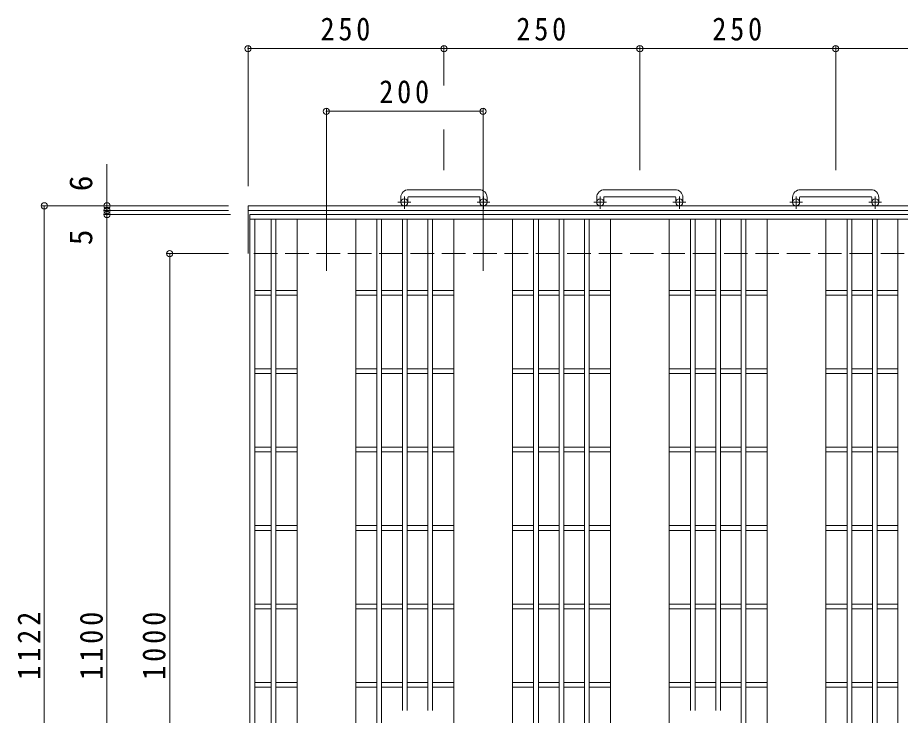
# Model space of a CAD drawing. Units: millimetres, scale not verified. Extents: x -1761 to 1842, y -1371 to 1299.
# Drawn here: x -1761 to -634, y 315 to 1205 of the extents above; entities that cross this region are included whole.
import ezdxf
from ezdxf.enums import TextEntityAlignment as Align

# ---------------------------------------------------------------- set-up
doc = ezdxf.new("R2010")
doc.units = ezdxf.units.MM
doc.header["$LTSCALE"] = 10
doc.header["$PDMODE"] = 32
doc.header["$PDSIZE"] = 8
doc.linetypes.add('CHAIN1', pattern=[8, 5, -1, 1, -1])
doc.linetypes.add('DASHED3', pattern=[4, 3, -1])
for name, color, linetype, lineweight in [('C-1', 2, 'Continuous', 9), ('C-2', 3, 'Continuous', 9), ('C-4', 7, 'Continuous', 9)]:
    doc.layers.add(name, color=color, linetype=linetype, lineweight=lineweight)
doc.styles.add('ＭＳ ゴシック', font='')
doc.styles.get('ＭＳ ゴシック').set_extended_font_data('MS Gothic')

msp = doc.modelspace()

# ---------------------------------------------------------------- linework, layer by layer
at = {"layer": 'C-1'}
for p, q in [((-1171.99, 985.23), (-1261.99, 985.23)), ((-921.99, 985.23), (-1011.99, 985.23)), ((-671.99, 985.23), (-761.99, 985.23)), ((-1271.99, 975.23), (-1271.99, 969.13)), ((-1262.99, 975.23), (-1262.99, 969.13)), ((-1261.99, 976.23), (-1171.99, 976.23)), ((-1170.99, 975.23), (-1170.99, 969.13)), ((-1161.99, 975.23), (-1161.99, 969.13)), ((-1021.99, 975.23), (-1021.99, 969.13)), ((-1012.99, 975.23), (-1012.99, 969.13)), ((-1011.99, 976.23), (-921.99, 976.23)), ((-920.99, 975.23), (-920.99, 969.13)), ((-911.99, 975.23), (-911.99, 969.13)), ((-771.99, 975.23), (-771.99, 969.13)), ((-762.99, 975.23), (-762.99, 969.13)), ((-761.99, 976.23), (-671.99, 976.23)), ((-670.99, 975.23), (-670.99, 969.13)), ((-661.99, 975.23), (-661.99, 969.13)), ((-1466.99, 964.63), (-1466.99, 903.63)), ((-66.99, 964.63), (-1466.99, 964.63)), ((-68.7, 958.63), (-1466.99, 958.63))]:
    msp.add_line(p, q, dxfattribs=at)
at = {"layer": 'C-1', "linetype": 'CHAIN1'}
for p, q in [((-1259.33, 969.13), (-1275.73, 969.13)), ((-1267.49, 961.02), (-1267.49, 976.62)), ((-1158.33, 969.13), (-1174.73, 969.13)), ((-1166.49, 961.02), (-1166.49, 976.62)), ((-1009.33, 969.13), (-1025.73, 969.13)), ((-1017.49, 961.02), (-1017.49, 976.62)), ((-908.33, 969.13), (-924.73, 969.13)), ((-916.49, 961.02), (-916.49, 976.62)), ((-759.33, 969.13), (-775.73, 969.13)), ((-767.49, 961.02), (-767.49, 976.62)), ((-658.33, 969.13), (-674.73, 969.13)), ((-666.49, 961.02), (-666.49, 976.62))]:
    msp.add_line(p, q, dxfattribs=at)
at = {"layer": 'C-1', "linetype": 'DASHED3'}
msp.add_line((-469.49, 903.63), (-1466.99, 903.63), dxfattribs=at)
at = {"layer": 'C-1'}
for centre in [(-1267.49, 969.13), (-1166.49, 969.13), (-1017.49, 969.13), (-916.49, 969.13), (-767.49, 969.13), (-666.49, 969.13)]:
    msp.add_circle(centre, 4.5, dxfattribs=at)
for centre, radius, start, end in [((-1261.99, 975.23), 10, 90, 180), ((-1171.99, 975.23), 10, 0, 90), ((-1011.99, 975.23), 10, 90, 180), ((-921.99, 975.23), 10, 0, 90), ((-761.99, 975.23), 10, 90, 180), ((-671.99, 975.23), 10, 0, 90), ((-1261.99, 975.23), 1, 90, 180), ((-1171.99, 975.23), 1, 0, 90), ((-1011.99, 975.23), 1, 90, 180), ((-921.99, 975.23), 1, 0, 90), ((-761.99, 975.23), 1, 90, 180), ((-671.99, 975.23), 1, 0, 90)]:
    msp.add_arc(centre, radius, start, end, dxfattribs=at)
at = {"layer": 'C-2'}
for p, q in [((-1464.49, 953.63), (-1464.49, -146.37)), ((-469.49, 953.63), (-1464.49, 953.63)), ((-469.49, 947.63), (-1464.49, 947.63)), ((-1458.49, 947.63), (-1458.49, -140.37)), ((-1437.49, 947.63), (-1437.49, -140.37)), ((-1431.49, 947.63), (-1431.49, -140.37)), ((-1404.49, 947.63), (-1404.49, -140.37)), ((-1329.49, 947.63), (-1329.49, -140.37)), ((-1302.49, 947.63), (-1302.49, -140.37)), ((-1296.49, 947.63), (-1296.49, -140.37)), ((-1269.99, 947.63), (-1269.99, 320.63)), ((-1263.99, 947.63), (-1263.99, 320.63)), ((-1237.49, 947.63), (-1237.49, 320.63)), ((-1231.49, 947.63), (-1231.49, 320.63)), ((-1204.49, 947.63), (-1204.49, -140.37)), ((-1129.49, 947.63), (-1129.49, -140.37)), ((-1102.49, 947.63), (-1102.49, -140.37)), ((-1096.49, 947.63), (-1096.49, -140.37)), ((-1069.99, 947.63), (-1069.99, -140.37)), ((-1063.99, 947.63), (-1063.99, -140.37)), ((-1037.49, 947.63), (-1037.49, -140.37)), ((-1031.49, 947.63), (-1031.49, -140.37)), ((-1004.49, 947.63), (-1004.49, -140.37)), ((-929.49, 947.63), (-929.49, -140.37)), ((-902.49, 947.63), (-902.49, 320.63)), ((-896.49, 947.63), (-896.49, 320.63)), ((-869.99, 947.63), (-869.99, 320.63)), ((-863.99, 947.63), (-863.99, 320.63)), ((-837.49, 947.63), (-837.49, -140.37)), ((-831.49, 947.63), (-831.49, -140.37)), ((-804.49, 947.63), (-804.49, -140.37)), ((-729.49, 947.63), (-729.49, -140.37)), ((-702.49, 947.63), (-702.49, -140.37)), ((-696.49, 947.63), (-696.49, -140.37)), ((-669.99, 947.63), (-669.99, -140.37)), ((-663.99, 947.63), (-663.99, -140.37)), ((-637.49, 947.63), (-637.49, -140.37)), ((-1437.49, 856.63), (-1458.49, 856.63)), ((-1404.49, 856.63), (-1431.49, 856.63)), ((-1302.49, 856.63), (-1329.49, 856.63)), ((-1269.99, 856.63), (-1296.49, 856.63)), ((-1237.49, 856.63), (-1263.99, 856.63)), ((-1204.49, 856.63), (-1231.49, 856.63)), ((-1102.49, 856.63), (-1129.49, 856.63)), ((-1069.99, 856.63), (-1096.49, 856.63)), ((-1037.49, 856.63), (-1063.99, 856.63)), ((-1004.49, 856.63), (-1031.49, 856.63)), ((-902.49, 856.63), (-929.49, 856.63)), ((-869.99, 856.63), (-896.49, 856.63)), ((-837.49, 856.63), (-863.99, 856.63)), ((-804.49, 856.63), (-831.49, 856.63)), ((-702.49, 856.63), (-729.49, 856.63)), ((-669.99, 856.63), (-696.49, 856.63)), ((-637.49, 856.63), (-663.99, 856.63)), ((-1437.49, 850.63), (-1458.49, 850.63)), ((-1404.49, 850.63), (-1431.49, 850.63)), ((-1302.49, 850.63), (-1329.49, 850.63)), ((-1269.99, 850.63), (-1296.49, 850.63)), ((-1237.49, 850.63), (-1263.99, 850.63)), ((-1204.49, 850.63), (-1231.49, 850.63)), ((-1102.49, 850.63), (-1129.49, 850.63)), ((-1069.99, 850.63), (-1096.49, 850.63)), ((-1037.49, 850.63), (-1063.99, 850.63)), ((-1004.49, 850.63), (-1031.49, 850.63)), ((-902.49, 850.63), (-929.49, 850.63)), ((-869.99, 850.63), (-896.49, 850.63)), ((-837.49, 850.63), (-863.99, 850.63)), ((-804.49, 850.63), (-831.49, 850.63)), ((-702.49, 850.63), (-729.49, 850.63)), ((-669.99, 850.63), (-696.49, 850.63)), ((-637.49, 850.63), (-663.99, 850.63)), ((-1437.49, 756.63), (-1458.49, 756.63)), ((-1404.49, 756.63), (-1431.49, 756.63)), ((-1302.49, 756.63), (-1329.49, 756.63)), ((-1269.99, 756.63), (-1296.49, 756.63)), ((-1237.49, 756.63), (-1263.99, 756.63)), ((-1204.49, 756.63), (-1231.49, 756.63)), ((-1102.49, 756.63), (-1129.49, 756.63)), ((-1069.99, 756.63), (-1096.49, 756.63)), ((-1037.49, 756.63), (-1063.99, 756.63)), ((-1004.49, 756.63), (-1031.49, 756.63)), ((-902.49, 756.63), (-929.49, 756.63)), ((-869.99, 756.63), (-896.49, 756.63)), ((-837.49, 756.63), (-863.99, 756.63)), ((-804.49, 756.63), (-831.49, 756.63)), ((-702.49, 756.63), (-729.49, 756.63)), ((-669.99, 756.63), (-696.49, 756.63)), ((-637.49, 756.63), (-663.99, 756.63)), ((-1437.49, 750.63), (-1458.49, 750.63)), ((-1404.49, 750.63), (-1431.49, 750.63)), ((-1302.49, 750.63), (-1329.49, 750.63)), ((-1269.99, 750.63), (-1296.49, 750.63)), ((-1237.49, 750.63), (-1263.99, 750.63)), ((-1204.49, 750.63), (-1231.49, 750.63)), ((-1102.49, 750.63), (-1129.49, 750.63)), ((-1069.99, 750.63), (-1096.49, 750.63)), ((-1037.49, 750.63), (-1063.99, 750.63)), ((-1004.49, 750.63), (-1031.49, 750.63)), ((-902.49, 750.63), (-929.49, 750.63)), ((-869.99, 750.63), (-896.49, 750.63)), ((-837.49, 750.63), (-863.99, 750.63)), ((-804.49, 750.63), (-831.49, 750.63)), ((-702.49, 750.63), (-729.49, 750.63)), ((-669.99, 750.63), (-696.49, 750.63)), ((-637.49, 750.63), (-663.99, 750.63)), ((-1437.49, 656.63), (-1458.49, 656.63)), ((-1404.49, 656.63), (-1431.49, 656.63)), ((-1302.49, 656.63), (-1329.49, 656.63)), ((-1269.99, 656.63), (-1296.49, 656.63)), ((-1237.49, 656.63), (-1263.99, 656.63)), ((-1204.49, 656.63), (-1231.49, 656.63)), ((-1102.49, 656.63), (-1129.49, 656.63)), ((-1069.99, 656.63), (-1096.49, 656.63)), ((-1037.49, 656.63), (-1063.99, 656.63)), ((-1004.49, 656.63), (-1031.49, 656.63)), ((-902.49, 656.63), (-929.49, 656.63)), ((-869.99, 656.63), (-896.49, 656.63)), ((-837.49, 656.63), (-863.99, 656.63)), ((-804.49, 656.63), (-831.49, 656.63)), ((-702.49, 656.63), (-729.49, 656.63)), ((-669.99, 656.63), (-696.49, 656.63)), ((-637.49, 656.63), (-663.99, 656.63)), ((-1437.49, 650.63), (-1458.49, 650.63)), ((-1404.49, 650.63), (-1431.49, 650.63)), ((-1302.49, 650.63), (-1329.49, 650.63)), ((-1269.99, 650.63), (-1296.49, 650.63)), ((-1237.49, 650.63), (-1263.99, 650.63)), ((-1204.49, 650.63), (-1231.49, 650.63)), ((-1102.49, 650.63), (-1129.49, 650.63)), ((-1069.99, 650.63), (-1096.49, 650.63)), ((-1037.49, 650.63), (-1063.99, 650.63)), ((-1004.49, 650.63), (-1031.49, 650.63)), ((-902.49, 650.63), (-929.49, 650.63)), ((-869.99, 650.63), (-896.49, 650.63)), ((-837.49, 650.63), (-863.99, 650.63)), ((-804.49, 650.63), (-831.49, 650.63)), ((-702.49, 650.63), (-729.49, 650.63)), ((-669.99, 650.63), (-696.49, 650.63)), ((-637.49, 650.63), (-663.99, 650.63)), ((-1437.49, 556.63), (-1458.49, 556.63)), ((-1404.49, 556.63), (-1431.49, 556.63)), ((-1302.49, 556.63), (-1329.49, 556.63)), ((-1269.99, 556.63), (-1296.49, 556.63)), ((-1237.49, 556.63), (-1263.99, 556.63)), ((-1204.49, 556.63), (-1231.49, 556.63)), ((-1102.49, 556.63), (-1129.49, 556.63)), ((-1069.99, 556.63), (-1096.49, 556.63)), ((-1037.49, 556.63), (-1063.99, 556.63)), ((-1004.49, 556.63), (-1031.49, 556.63)), ((-902.49, 556.63), (-929.49, 556.63)), ((-869.99, 556.63), (-896.49, 556.63)), ((-837.49, 556.63), (-863.99, 556.63)), ((-804.49, 556.63), (-831.49, 556.63)), ((-702.49, 556.63), (-729.49, 556.63)), ((-669.99, 556.63), (-696.49, 556.63)), ((-637.49, 556.63), (-663.99, 556.63)), ((-1437.49, 550.63), (-1458.49, 550.63)), ((-1404.49, 550.63), (-1431.49, 550.63)), ((-1302.49, 550.63), (-1329.49, 550.63)), ((-1269.99, 550.63), (-1296.49, 550.63)), ((-1237.49, 550.63), (-1263.99, 550.63)), ((-1204.49, 550.63), (-1231.49, 550.63)), ((-1102.49, 550.63), (-1129.49, 550.63)), ((-1069.99, 550.63), (-1096.49, 550.63)), ((-1037.49, 550.63), (-1063.99, 550.63)), ((-1004.49, 550.63), (-1031.49, 550.63)), ((-902.49, 550.63), (-929.49, 550.63)), ((-869.99, 550.63), (-896.49, 550.63)), ((-837.49, 550.63), (-863.99, 550.63)), ((-804.49, 550.63), (-831.49, 550.63)), ((-702.49, 550.63), (-729.49, 550.63)), ((-669.99, 550.63), (-696.49, 550.63)), ((-637.49, 550.63), (-663.99, 550.63)), ((-1437.49, 456.63), (-1458.49, 456.63)), ((-1437.49, 450.63), (-1458.49, 450.63)), ((-1404.49, 456.63), (-1431.49, 456.63)), ((-1404.49, 450.63), (-1431.49, 450.63)), ((-1302.49, 456.63), (-1329.49, 456.63)), ((-1302.49, 450.63), (-1329.49, 450.63)), ((-1269.99, 456.63), (-1296.49, 456.63)), ((-1269.99, 450.63), (-1296.49, 450.63)), ((-1237.49, 456.63), (-1263.99, 456.63)), ((-1237.49, 450.63), (-1263.99, 450.63)), ((-1204.49, 456.63), (-1231.49, 456.63)), ((-1204.49, 450.63), (-1231.49, 450.63)), ((-1102.49, 456.63), (-1129.49, 456.63)), ((-1102.49, 450.63), (-1129.49, 450.63)), ((-1069.99, 456.63), (-1096.49, 456.63)), ((-1069.99, 450.63), (-1096.49, 450.63)), ((-1037.49, 456.63), (-1063.99, 456.63)), ((-1037.49, 450.63), (-1063.99, 450.63)), ((-1004.49, 456.63), (-1031.49, 456.63)), ((-1004.49, 450.63), (-1031.49, 450.63)), ((-902.49, 456.63), (-929.49, 456.63)), ((-902.49, 450.63), (-929.49, 450.63)), ((-869.99, 456.63), (-896.49, 456.63)), ((-869.99, 450.63), (-896.49, 450.63)), ((-837.49, 456.63), (-863.99, 456.63)), ((-837.49, 450.63), (-863.99, 450.63)), ((-804.49, 456.63), (-831.49, 456.63)), ((-804.49, 450.63), (-831.49, 450.63)), ((-702.49, 456.63), (-729.49, 456.63)), ((-702.49, 450.63), (-729.49, 450.63)), ((-669.99, 456.63), (-696.49, 456.63)), ((-669.99, 450.63), (-696.49, 450.63)), ((-637.49, 456.63), (-663.99, 456.63)), ((-637.49, 450.63), (-663.99, 450.63)), ((-1437.49, 356.63), (-1458.49, 356.63)), ((-1437.49, 350.63), (-1458.49, 350.63)), ((-1404.49, 356.63), (-1431.49, 356.63)), ((-1404.49, 350.63), (-1431.49, 350.63)), ((-1302.49, 356.63), (-1329.49, 356.63)), ((-1302.49, 350.63), (-1329.49, 350.63)), ((-1269.99, 356.63), (-1296.49, 356.63)), ((-1269.99, 350.63), (-1296.49, 350.63)), ((-1237.49, 356.63), (-1263.99, 356.63)), ((-1237.49, 350.63), (-1263.99, 350.63)), ((-1204.49, 356.63), (-1231.49, 356.63)), ((-1204.49, 350.63), (-1231.49, 350.63)), ((-1102.49, 356.63), (-1129.49, 356.63)), ((-1102.49, 350.63), (-1129.49, 350.63)), ((-1069.99, 356.63), (-1096.49, 356.63)), ((-1069.99, 350.63), (-1096.49, 350.63)), ((-1037.49, 356.63), (-1063.99, 356.63)), ((-1037.49, 350.63), (-1063.99, 350.63)), ((-1004.49, 356.63), (-1031.49, 356.63)), ((-1004.49, 350.63), (-1031.49, 350.63)), ((-902.49, 356.63), (-929.49, 356.63)), ((-902.49, 350.63), (-929.49, 350.63)), ((-869.99, 356.63), (-896.49, 356.63)), ((-869.99, 350.63), (-896.49, 350.63)), ((-837.49, 356.63), (-863.99, 356.63)), ((-837.49, 350.63), (-863.99, 350.63)), ((-804.49, 356.63), (-831.49, 356.63)), ((-804.49, 350.63), (-831.49, 350.63)), ((-702.49, 356.63), (-729.49, 356.63)), ((-702.49, 350.63), (-729.49, 350.63)), ((-669.99, 356.63), (-696.49, 356.63)), ((-669.99, 350.63), (-696.49, 350.63)), ((-637.49, 356.63), (-663.99, 356.63)), ((-637.49, 350.63), (-663.99, 350.63))]:
    msp.add_line(p, q, dxfattribs=at)
at = {"layer": 'C-4'}
for p, q in [((-1466.99, 989.63), (-1466.99, 1168.23)), ((-1466.99, 1165.23), (-1216.99, 1165.23)), ((-1216.99, 1118.38), (-1216.99, 1168.23)), ((-1216.99, 1165.23), (-716.99, 1165.23)), ((-966.99, 1010.23), (-966.99, 1168.23)), ((-716.99, 1010.23), (-716.99, 1168.23)), ((-716.99, 1165.23), (-216.99, 1165.23)), ((-1366.99, 881.63), (-1366.99, 1088.23)), ((-1366.99, 1085.23), (-1166.99, 1085.23)), ((-1166.99, 881.63), (-1166.99, 1088.23)), ((-1216.99, 1010.23), (-1216.99, 1061.96)), ((-1646.99, -218.87), (-1646.99, 1017.98)), ((-1491.99, 964.63), (-1729.99, 964.63)), ((-1726.99, -157.37), (-1726.99, 964.63)), ((-1491.99, 958.63), (-1649.99, 958.63)), ((-1489.49, 953.63), (-1649.99, 953.63)), ((-1491.99, 903.63), (-1569.99, 903.63)), ((-1566.99, -96.37), (-1566.99, 903.63))]:
    msp.add_line(p, q, dxfattribs=at)
for p in [(-1466.99, 1165.23), (-1216.99, 1165.23), (-966.99, 1165.23), (-716.99, 1165.23), (-1366.99, 1085.23), (-1166.99, 1085.23), (-1726.99, 964.63), (-1646.99, 964.63), (-1646.99, 958.63), (-1646.99, 953.63), (-1566.99, 903.63)]:
    msp.add_point(p, dxfattribs=at)

# ---------------------------------------------------------------- texts
at = {"layer": 'C-4', "color": 2, "style": 'ＭＳ ゴシック'}
for s, p in [('6', (-1656.99, 983.28)), ('5', (-1656.99, 914.38))]:
    msp.add_text(s, height=29.33, rotation=90, dxfattribs=at).set_placement(p, align=Align.BOTTOM_LEFT)
at = {"layer": 'C-4', "color": 2, "char_height": 29.33, "attachment_point": 7, "style": 'ＭＳ ゴシック'}
for s, insert in [('\\T1.27;\\W0.9;250', (-1374.49, 1175.23)), ('\\T1.27;\\W0.9;250', (-1124.49, 1175.23)), ('\\T1.27;\\W0.9;250', (-874.49, 1175.23)), ('\\T1.27;\\W0.9;200', (-1299.49, 1095.23))]:
    msp.add_mtext(s, dxfattribs=dict(at, insert=insert))
at = {"layer": 'C-4', "color": 2, "char_height": 29.33, "attachment_point": 7, "rotation": 90, "style": 'ＭＳ ゴシック'}
for s, insert in [('\\T1.28;\\W0.9;1122', (-1731.99, 359.88)), ('\\T1.28;\\W0.9;1100', (-1651.99, 359.88)), ('\\T1.28;\\W0.9;1000', (-1571.99, 359.88))]:
    msp.add_mtext(s, dxfattribs=dict(at, insert=insert))

doc.saveas('drawing.dxf')
